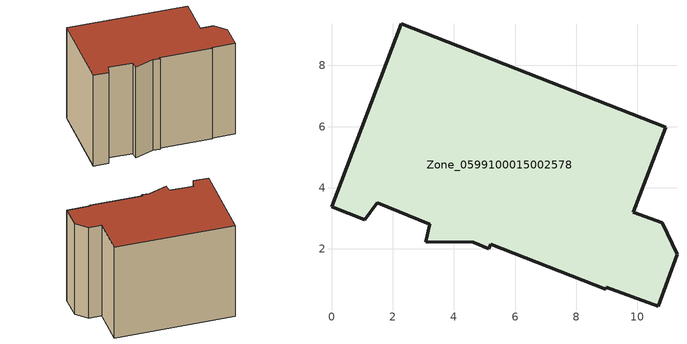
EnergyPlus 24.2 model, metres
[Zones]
Zone_0599100015002578
 floor ground (C_G): 1.5,3.51 1.09,2.96 0,3.38 2.29,9.36 10.93,5.98 9.87,3.2 10.82,2.85 11.3,1.83 10.68,0.13 8.99,0.75 8.96,0.68 5.2,2.15 5.15,2.01 4.63,2.23 3.07,2.24 3.21,2.81 z0.67
 wall outside (C_F): 9.87,3.2 10.93,5.98 2.29,9.36 0,3.38 1.09,2.96 1.5,3.51 3.21,2.81 3.07,2.24 4.63,2.23 5.15,2.01 5.2,2.15 8.96,0.68 8.99,0.75 10.68,0.13 11.3,1.83 10.82,2.85 9.87,3.2 z0.67:8.76
 roof outside (C_R): 4.63,2.23 5.15,2.01 5.2,2.15 8.96,0.68 8.99,0.75 10.68,0.13 11.3,1.83 10.82,2.85 9.87,3.2 10.93,5.98 2.29,9.36 0,3.38 1.09,2.96 1.5,3.51 3.21,2.81 3.07,2.24 z8.76
[BUILDING]
Pand.0599100015002578: North Axis=0; Terrain=City; Loads Convergence Tolerance Value=0.04; Temperature Convergence Tolerance Value=0.4; Solar Distribution=FullExterior; Maximum Number of Warmup Days=25; Minimum Number of Warmup Days=1
[Site:Location]
Rotterdam.The.Hague.AP_ZH_NLD Design_Conditions: Latitude=51.96; Longitude=4.45; Time Zone=1; Elevation=-4.5
[SITE:GROUNDTEMPERATURE:BUILDINGSURFACE]
18, 18, 18, 18, 18, 18, 18, 18, 18, 18, 18, 18
[MATERIAL] Thermal Absorptance=0.9; Solar Absorptance=0.7; Visible Absorptance=0.7
Name | Roughness | Thickness | Conductivity | Density | Specific Heat
G.TC.1965-1974 | MediumSmooth | 0.15 | 0.882353 | 540 | 1210
F.TC.1965-1974 | Rough | 0.3 | 0.697674 | 1920 | 840
R.TC.1965-1974 | MediumRough | 0.2 | 0.232558 | 1500 | 1000
[CONSTRUCTION]
C_G: G.TC.1965-1974
C_F: F.TC.1965-1974
C_R: R.TC.1965-1974
[ZONE]
Zone_0599100015002578: Type=1; Multiplier=1; Ceiling Height=Autocalculate; Volume=Autocalculate; Floor Area=autocalculate; Part of Total Floor Area=Yes
[ZONEINFILTRATION:DESIGNFLOWRATE]
Infil_Zone_0599100015002578: Zone or ZoneList or Space or SpaceList=Zone_0599100015002578; Schedule=AlwaysOn; Design Flow Rate Calculation Method=Flow/Area; Flow Rate per Floor Area=0.003; Constant Term Coefficient=1; Temperature Term Coefficient=0; Velocity Term Coefficient=0; Velocity Squared Term Coefficient=0
[HVACTEMPLATE:ZONE:IDEALLOADSAIRSYSTEM]
Zone_0599100015002578: Maximum Heating Supply Air Temperature=50; Minimum Cooling Supply Air Temperature=13; Maximum Heating Supply Air Humidity Ratio=0.0156; Minimum Cooling Supply Air Humidity Ratio=0.0077; Heating Limit=NoLimit; Cooling Limit=NoLimit; Dehumidification Control Type=ConstantSensibleHeatRatio; Cooling Sensible Heat Ratio=0.7; Dehumidification Setpoint=60; Humidification Control Type=None; Humidification Setpoint=30; Outdoor Air Method=None; Outdoor Air Flow Rate per Person=0.00944; Outdoor Air Flow Rate per Zone Floor Area=0; Outdoor Air Flow Rate per Zone=0; Demand Controlled Ventilation Type=None; Outdoor Air Economizer Type=NoEconomizer; Heat Recovery Type=None; Sensible Heat Recovery Effectiveness=0.7; Latent Heat Recovery Effectiveness=0.65
[ZONECONTROL:THERMOSTAT]
ThermostatControl_Zone_0599100015002578: Zone or ZoneList=Zone_0599100015002578; Control Type Schedule=DualSetpointControlType; Control 1=Thermostat_Zone_0599100015002578; Temperature Difference Between Cutout And Setpoint=0
[THERMOSTATSETPOINT:DUALSETPOINT]
Thermostat_Zone_0599100015002578: Heating Setpoint Temperature Schedule=HeatingSetpoint_Zone_0599100015002578; Cooling Setpoint Temperature Schedule=CoolingSetpoint_Zone_0599100015002578
[SCHEDULE:COMPACT]
HeatingSetpoint_Zone_0599100015002578: Through: 12/31, For: AllDays, Until: 24:00, 21
CoolingSetpoint_Zone_0599100015002578: Through: 12/31, For: AllDays, Until: 24:00, 24
DualSetpointControlType: Through: 12/31, For: AllDays, Until: 24:00, 4
AlwaysOn: Through: 12/31, For: AllDays, Until: 24:00, 1
